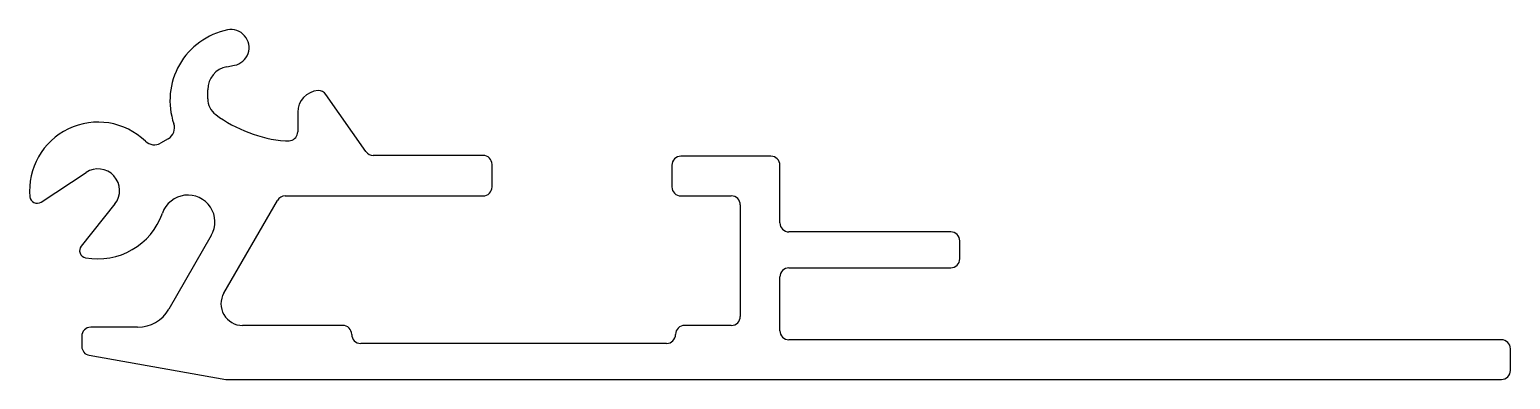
# Model space of a CAD drawing. Extents: x 533.6 to 574.7, y 489.2 to 498.9.
import ezdxf

# ---------------------------------------------------------------- set-up
doc = ezdxf.new("R2010")
doc.units = 0
doc.layers.get('0').update_dxf_attribs({"linetype": 'CONTINUOUS'})

msp = doc.modelspace()

# ---------------------------------------------------------------- linework, layer by layer
for p, q in [((539.072, 497.872), (539.282, 497.912)), ((538.541, 496.983), (538.541, 497.233)), ((542.936, 495.514), (541.826, 497.101)), ((541.041, 496.608), (541.041, 496.063)), ((537.442, 495.872), (537.229, 495.749)), ((546.191, 495.408), (543.141, 495.408)), ((546.441, 494.533), (546.441, 495.158)), ((551.441, 495.133), (551.441, 494.533)), ((554.191, 495.383), (551.691, 495.383)), ((554.441, 493.533), (554.441, 495.133)), ((533.909, 494.109), (535.161, 494.934)), ((540.693, 494.283), (546.191, 494.283)), ((551.691, 494.283), (553.091, 494.283)), ((535.96, 494.059), (535.024, 492.887)), ((538.989, 491.583), (540.476, 494.158)), ((553.341, 494.033), (553.341, 490.933)), ((538.641, 493.179), (537.459, 491.133)), ((559.191, 493.283), (554.691, 493.283)), ((559.441, 492.533), (559.441, 493.033)), ((554.691, 492.283), (559.191, 492.283)), ((554.441, 490.533), (554.441, 492.033)), ((536.593, 490.633), (535.291, 490.633)), ((542.291, 490.683), (539.509, 490.683)), ((553.091, 490.683), (551.791, 490.683)), ((535.041, 490.383), (535.041, 490.098)), ((551.291, 490.183), (542.791, 490.183)), ((574.491, 490.283), (554.691, 490.283)), ((535.248, 489.852), (539.041, 489.183)), ((574.741, 489.433), (574.741, 490.033)), ((539.041, 489.183), (574.491, 489.183))]:
    msp.add_line(p, q)
for centre, radius, start, end in [((539.491, 496.933), 2, 101.537, 198.8376), ((539.191, 498.403), 0.5, 280.5288, 101.537), ((539.191, 497.233), 0.65, 100.5288, 180), ((541.641, 496.608), 0.6, 93.3163, 180), ((541.621, 496.957), 0.25, 35, 93.3163), ((539.091, 496.983), 0.55, 180, 233.4862), ((535.491, 494.433), 1.9, 45.9951, 185.3275), ((537.267, 496.175), 0.35, 300, 18.8376), ((541.025, 499.595), 3.8, 233.4862, 265.0664), ((540.791, 496.063), 0.25, 281.537, 0), ((537.054, 496.052), 0.35, 225.9951, 300), ((540.741, 496.308), 0.5, 265.0664, 281.537), ((543.141, 495.658), 0.25, 215, 270), ((546.191, 495.158), 0.25, 0, 90), ((551.691, 495.133), 0.25, 90, 180), ((554.191, 495.133), 0.25, 0, 90), ((535.491, 494.433), 0.6, 321.4, 123.4), ((533.798, 494.276), 0.2, 185.3275, 303.4), ((537.991, 493.554), 0.75, 330, 160.63), ((540.693, 494.033), 0.25, 90, 150), ((546.191, 494.533), 0.25, 270, 0), ((551.691, 494.533), 0.25, 180, 270), ((553.091, 494.033), 0.25, 0, 90), ((535.491, 494.433), 1.9, 259.4725, 340.63), ((554.691, 493.533), 0.25, 180, 270), ((559.191, 493.033), 0.25, 0, 90), ((535.181, 492.762), 0.2, 141.4, 259.4725), ((554.691, 492.033), 0.25, 90, 180), ((559.191, 492.533), 0.25, 270, 0), ((539.509, 491.283), 0.6, 150, 270), ((536.593, 491.633), 1, 270, 330), ((553.091, 490.933), 0.25, 270, 0), ((535.291, 490.383), 0.25, 90, 180), ((542.291, 490.433), 0.25, 0, 90), ((551.791, 490.433), 0.25, 90, 180), ((554.691, 490.533), 0.25, 180, 270), ((535.291, 490.098), 0.25, 180, 260), ((542.791, 490.433), 0.25, 180, 270), ((551.291, 490.433), 0.25, 270, 0), ((574.491, 490.033), 0.25, 0, 90), ((574.491, 489.433), 0.25, 270, 0)]:
    msp.add_arc(centre, radius, start, end)

doc.saveas('drawing.dxf')
